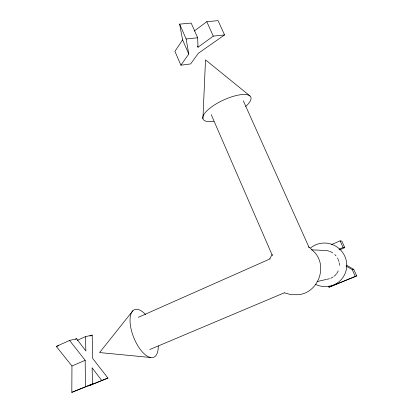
<?xml version="1.0" encoding="UTF-8"?>
<svg xmlns="http://www.w3.org/2000/svg" width="413" height="413" viewBox="0 0 413 413"><rect width="100%" height="100%" fill="white"/><g stroke="black" fill="none" stroke-linecap="round" stroke-linejoin="round"><path stroke-width="0.62" d="M101.717 380.44L92.094 367.818L92.626 383.93L71.816 392.35L71.955 366.006L56.282 346.399L69.565 340.446L76.627 338.768L85.873 350.988L85.46 336.667L92.192 335.072L92.698 358.484L107.932 378.055L88.594 385.892L107.932 378.055M202.922 118.779L205.509 59.859L250.03 96.002M269.761 258.724L272.182 254.46M224.558 34.935L213.268 36.127L198.003 47.242L197.662 37.769L191.178 23.087L179.65 24.124L182.592 39.865L174.931 51.32L180.904 65.187L190.63 63.922L198.431 53.205L224.558 34.935L218.095 20.65L206.789 21.672L194.224 31.073M180.904 65.187L188.772 54.051L186.144 38.982L179.65 24.124M132.924 310.7L99.574 352.563L150.533 357.493M75.491 339.274L76.627 338.768M77.298 340.312L85.46 336.667M89.895 336.094L92.192 335.072M138.309 317.323L270.216 258.817M331.314 244.687L340.095 240.856L341.809 241.14L344.803 247.63L339.62 249.87M339.037 249.251L343.146 247.475L344.803 247.63M71.955 366.006L85.171 360.296L69.565 340.446M149.795 349.527L284.49 292.729M71.816 392.35L92.626 383.93M328.5 286.095L329.001 287.211L356.718 275.894L353.667 269.276L346.44 265.198M356.718 275.894L329.001 287.211M56.282 346.399L58.703 345.805M317.086 281.604L326.42 279.389M346.079 266.111L352.175 269.56L353.667 269.276M186.144 38.982L197.662 37.769M311.423 249.829L326.131 250.536A14.687 14.367 33.3 0 1 329.249 251.223M284.547 292.9L291.284 294.712L298.382 294.722C317.886 292.848 327.819 267.345 314.933 252.668L309.574 247.521L308.475 246.917M340.095 240.856L343.146 247.475M352.175 269.56L355.288 276.312M243.309 100.808L309.11 247.511M206.789 21.672L213.268 36.127M197.502 46.101L198.003 47.242M182.592 39.865L188.772 54.051M211.224 114.633L272.456 255.704M85.171 360.296L85.455 386.682M336.234 274.124A14.687 14.367 33.3 0 1 333.978 276.333M332.95 277.066A14.687 14.367 33.3 0 1 330.71 278.248M329.522 278.687A14.687 14.367 33.3 0 1 327.039 279.245M329.848 251.44A14.687 14.367 33.3 0 1 332.697 252.906M334.716 254.496A14.687 14.367 33.3 0 1 336.032 255.9M337.488 258.022A14.687 14.367 33.3 0 1 338.071 259.157M338.324 259.746A14.687 14.367 33.3 0 1 338.928 261.574M339.192 262.818A14.687 14.367 33.3 0 1 339.393 265.363M338.201 270.897A14.687 14.367 33.3 0 1 336.616 273.628M213.795 121.303A26.303 8.709 -24.8 0 1 207.125 110.591A26.303 8.709 -24.8 0 1 241.445 94.623A26.303 8.709 -24.8 0 1 245.673 106.471M158.262 345.96A25.673 11.182 68.1 0 1 143.894 353.533A25.673 11.182 68.1 0 1 130.054 319.073A25.673 11.182 68.1 0 1 145.701 314.685M310.736 247.8A22.111 21.636 33.3 0 1 339.419 248.858A22.111 21.636 33.3 0 1 343.172 277.118A22.111 21.636 33.3 0 1 315.599 284.412"/></g></svg>
